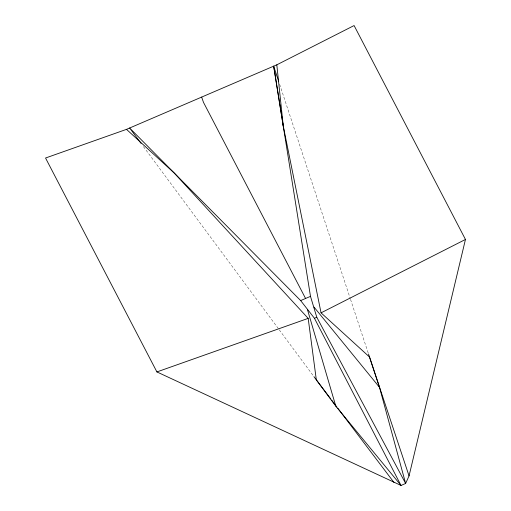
<?xml version="1.0" encoding="UTF-8"?>
<svg xmlns="http://www.w3.org/2000/svg" width="511" height="511" viewBox="0 0 511 511"><rect width="100%" height="100%" fill="white"/><g stroke="black" fill="none" stroke-linecap="round" stroke-linejoin="round"><path stroke-width="0.38" stroke-dasharray="2.56 1.92" d="M143.419 146.593L278.789 329.218M279.268 329.863L313.467 376M279.658 84.347L350.291 298.66M350.54 299.42L368.259 353.19"/><path stroke-width="0.77" d="M409.049 475.913L465.457 239.455L354.091 25.55L276.815 64.82L126.498 129.36L45.543 158.02L156.909 371.925L401.02 485.45L405.625 483.47L409.049 475.913L369.498 356.997L321.049 312.847L283.286 126.223L273.672 66.168L278.661 81.319M321.049 312.847L465.457 239.455M141.042 143.387L129.641 128.006L300.653 300.583L310.49 296.361L273.672 66.168M300.653 300.583L314.444 318.276L316.794 317.267L310.49 296.361M156.909 371.925L308.184 318.372L316.322 379.833L330.694 398.823M126.498 129.36L174.245 173.037L308.184 318.372M313.939 376.639L335.791 406.117L401.02 485.45L314.444 318.276M314.035 307.117L379.513 387.344L405.625 483.47L316.794 317.267M331.652 400.094L335.005 404.52M335.963 405.791L336.921 407.056M337.88 408.321L393.93 482.403M305.572 298.475L203.493 102.392L201.653 97.09M368.508 353.944L379.513 387.344M307.558 309.896L335.791 406.117M276.815 64.82L283.286 126.223"/></g></svg>
